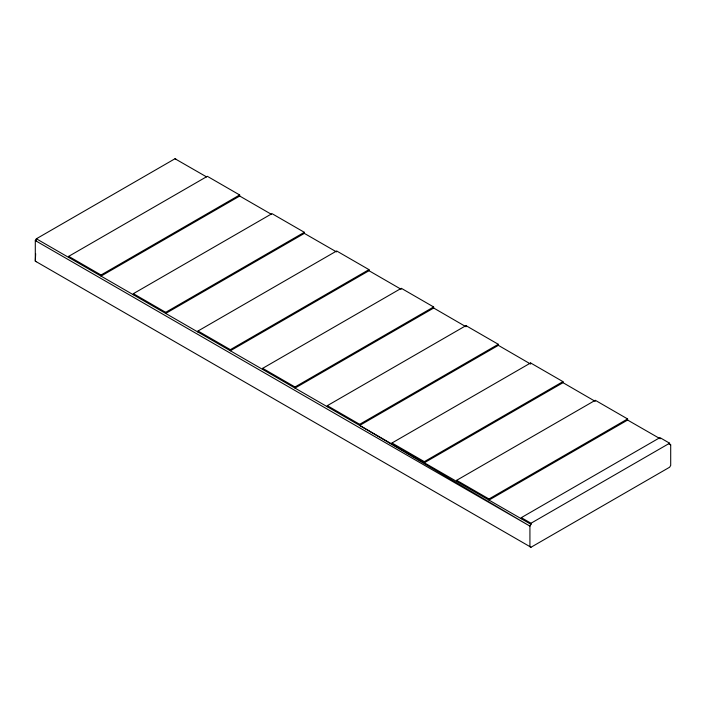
<?xml version="1.0" encoding="UTF-8"?>
<svg xmlns="http://www.w3.org/2000/svg" width="706" height="706" viewBox="0 0 706 706"><rect width="100%" height="100%" fill="white"/><g stroke="black" fill="none" stroke-linecap="round" stroke-linejoin="round"><path stroke-width="1.06" d="M35.662 253.692L35.3 261.149L531 547.256L669.623 467.222L670.7 465.439L670.7 444.851L668.794 443.747M36.271 240.914L36.377 238.778L175 158.744L176.076 159.282M36.377 261.688L35.3 261.149L35.3 240.561L36.377 238.778L531 524.346L529.924 526.129L529.924 546.718L531 547.256M68.703 257.443L68.703 256.34L207.335 176.306L239.661 194.971L239.661 196.074L101.029 276.108L101.029 275.005L239.661 194.971M133.363 294.773L133.363 293.67L271.986 213.636L304.321 232.3L304.321 233.404L165.689 313.438L165.689 312.334L304.321 232.3M198.015 332.102L198.015 330.999L336.647 250.965L368.973 269.63L368.973 270.733L230.35 350.767L230.35 349.664L368.973 269.63M262.676 369.432L262.676 368.329L401.308 288.295L433.634 306.96L433.634 308.063L295.002 388.097L295.002 386.994L433.634 306.96M327.337 406.762L327.337 405.659L465.96 325.625L498.295 344.29L498.295 345.393L359.663 425.427L529.924 526.129L35.3 240.561M327.337 405.659L359.663 424.324L498.295 344.29M391.989 444.092L391.989 442.989L530.621 362.955L562.947 381.619L562.947 382.723L424.324 462.757L424.324 461.653L562.947 381.619M456.65 481.421L456.65 480.318L595.282 400.284L627.608 418.949L627.608 420.052L488.976 500.086L488.976 498.983L627.608 418.949M521.31 518.751L521.31 517.648L659.933 437.614L669.623 443.209L669.623 444.312L670.7 444.851M521.31 517.648L531 523.243L669.623 443.209M175 158.744L206.629 176.924M239.034 195.65L271.563 214.412M303.898 233.121L336.497 251.901M368.77 270.592L401.202 289.328M432.937 307.587L465.96 326.728L465.96 325.625M497.871 345.066L530.621 364.058L530.621 362.955M562.797 382.555L595.282 401.387M627.608 420.052L660.198 438.788M68.703 256.34L101.029 275.005M133.363 293.67L165.689 312.334M198.015 330.999L230.35 349.664M262.676 368.329L295.002 386.994M391.989 442.989L424.324 461.653M456.65 480.318L488.976 498.983M531 523.243L531 524.346M359.663 424.324L359.663 425.427"/></g></svg>
